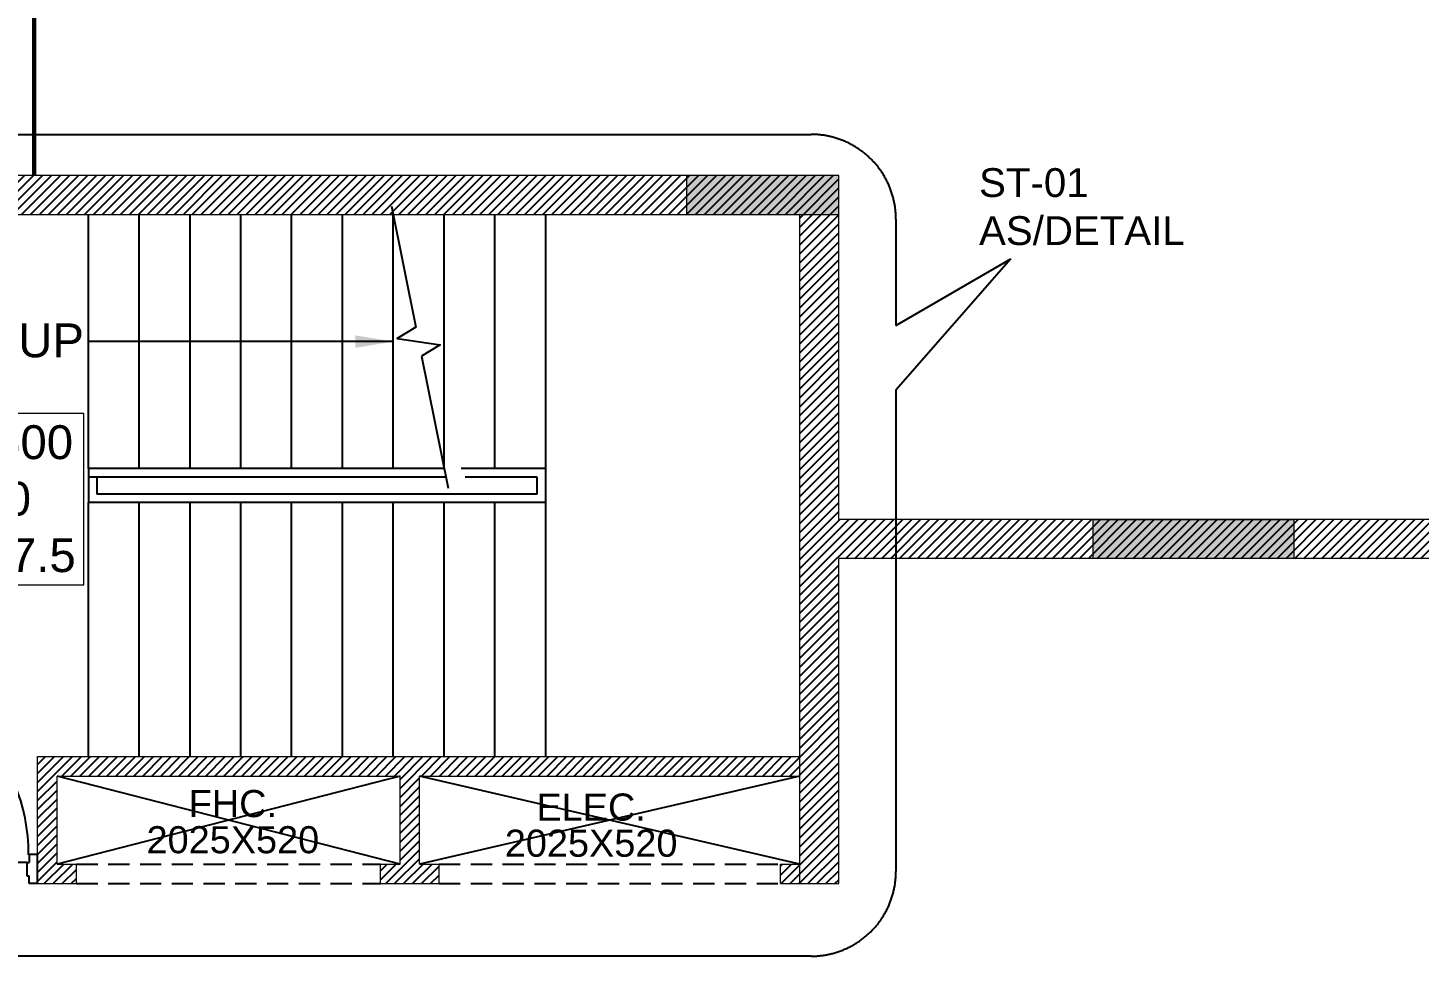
# Model space of a CAD drawing. Header units: millimetres. Extents: x 1123469 to 1752051, y -126924 to 196924.
# Drawn here: x 1269459 to 1277671, y 148060 to 153541 of the extents above; entities that cross this region are included whole.
import ezdxf

# ---------------------------------------------------------------- set-up
doc = ezdxf.new("R2010")
doc.units = ezdxf.units.MM
doc.header["$LTSCALE"] = 500
doc.header["$MEASUREMENT"] = 0
doc.linetypes.add('HIDDEN', pattern=[0.375, 0.25, -0.125])
doc.layers.get('Defpoints').update_dxf_attribs({"lineweight": 0})
for name, color, linetype, true_color in [('A-TAG', 7, 'Continuous', 0xef00ef), ('RAILING', 7, 'Continuous', 0xadadad), ('STAIR', 7, 'Continuous', 0x3f4f7f)]:
    doc.layers.add(name, color=color, linetype=linetype, true_color=true_color)
for name, color, linetype in [('AHC-A-FURNITURE', 2, 'Continuous'), ('COLUMN', 1, 'Continuous'), ('CUTOUT', 8, 'HIDDEN'), ('DOOR', 8, 'Continuous'), ('Drop', 143, 'Continuous'), ('TEXT -RM MM', 181, 'Continuous'), ('TEXT-RM NAME', 6, 'Continuous')]:
    doc.layers.add(name, color=color, linetype=linetype)
doc.layers.add('TEXT-COMMON AREA', color=7, linetype='Continuous', lineweight=20)
doc.layers.add('Wall', color=2, linetype='Continuous', lineweight=15)
doc.styles.add('ARIAL', font='arial.ttf')
doc.styles.add('simplex', font='simplex.shx')
doc.styles.get("Standard").update_dxf_attribs({"font": 'arial.ttf'})
doc.dimstyles.get("Standard").update_dxf_attribs({"dimscale": 75, "dimtxt": 2, "dimasz": 1.5, "dimexe": 1, "dimexo": 0.5, "dimgap": 0.5, "dimtad": 0, "dimdec": 0, "dimrnd": 5, "dimzin": 0, "dimdsep": 46, "dimtxsty": 'Standard', "dimblk": 'ARCHTICK', "dimcen": 1, "dimdle": 1, "dimclrd": 256, "dimclre": 256, "dimclrt": 256, "dimadec": 0, "dimazin": 0, "dimtfac": 1, "dimtdec": 0, "dimtofl": 0, "dimtmove": 2, "dimatfit": 3, "dimfxl": 1, "dimtolj": 1, "dimtzin": 0, "dimlwd": -1, "dimlwe": -1, "dimarcsym": 0})
pattern_1 = [(45, (1045444.4, 514263.1), (-26.5165043, 26.5165043), [])]

# ---------------------------------------------------------------- blocks, each defined once
blk = doc.blocks.new('A$C26E901EB')
at = {"layer": 'Drop'}
h = blk.add_hatch(dxfattribs=at)
h.set_pattern_fill('ANSI31', color=256, scale=8, angle=720, style=0)
h.set_pattern_definition([(315, (5609.332, 22815.355), (17.960512, 17.960512), [])])
h.paths.add_polyline_path([(84.3, 208.6), (84.3, 258.9), (132.9, 258.9), (132.9, 144.1), (63.4, 143.9), (0, 143.9), (0, 208.6)])
h.paths.add_polyline_path([(63.4, 143.9), (63.4, 0), (0, 0), (0, 143.9)])
h.paths.add_polyline_path([(132.9, 293), (132.9, 258.9), (84.3, 258.9), (84.3, 293)])
at = {"layer": 'Drop', "const_width": 10, "elevation": -0.5}
blk.add_lwpolyline([(132.9, 297.7), (132.9, 144.1), (63.4, 144.1), (63.4, 0)], dxfattribs=at)
blk = doc.blocks.new('DOOR 1050')
at = {"layer": 'DOOR', "ltscale": 100}
for p, q in [((0, 1022), (-154.3, 1022)), ((-154.3, 1022), (-154.3, 977.8)), ((-154.3, 977.8), (-113.1, 977.8)), ((-113.1, 965.4), (-113.1, 977.8)), ((-113.1, 965.4), (-41.1, 965.4)), ((-113.1, 965.4), (-113.1, -1.4)), ((-41.1, 965.4), (-41.1, 977.8)), ((0, 977.8), (-41.1, 977.8)), ((0, 1022), (0, 977.8)), ((-154.3, -58), (-154.3, -13.8)), ((-154.3, -13.8), (-113.1, -13.8)), ((0, -58), (-154.3, -58)), ((-113.1, -1.4), (-41.1, -1.4)), ((-113.1, -1.4), (-113.1, -13.8)), ((-41.1, -1.4), (-41.1, -13.8)), ((0, -13.8), (-41.1, -13.8)), ((0, -58), (0, -13.8))]:
    blk.add_line(p, q, dxfattribs=at)
blk.add_lwpolyline([(-153.9, -11.3), (-1139.7, -11.3), (-1139.7, 29.9), (-153.9, 29.9)], close=True, dxfattribs=at)
at = {"layer": 'DOOR', "linetype": 'Continuous'}
blk.add_arc((-153.9, -11.3), 985.8, 90, 177.60806, dxfattribs=at)
at = {"layer": 'TEXT -RM MM', "linetype": 'Continuous', "xscale": -0.9000000000003879, "yscale": 0.9000000000003879, "zscale": 0.9000000000003879, "rotation": 90}
blk.add_blockref('A$C26E901EB', (16.6, 574.6, 0.4), dxfattribs=at)
at = {"layer": 'Defpoints', "ltscale": 100, "style": 'simplex', "width": 0.8}
blk.add_attdef('D1050', (-414.4, 165), '', height=102.9, rotation=180, dxfattribs=at)
blk = doc.blocks.new('_ArchTick')
at = {"color": 0, "linetype": 'ByBlock', "const_width": 0.15}
blk.add_lwpolyline([(-0.5, -0.5), (0.5, 0.5)], dxfattribs=at)

msp = doc.modelspace()

# ---------------------------------------------------------------- hatches: boundary and pattern name
at = {"layer": 'AHC-A-FURNITURE', "ltscale": 50, "true_color": 0xff0000}
h = msp.add_hatch(dxfattribs=at)
h.set_pattern_fill('ANSI31', color=1, scale=300)
h.set_pattern_definition(pattern_1)
h.paths.add_polyline_path([(1309566.4, 152438.5), (1315266.4, 152438.5), (1315266.4, 151748.6), (1315496.4, 151748.6), (1315496.4, 152638.5), (1309336.4, 152638.5), (1309336.4, 150638.6), (1274246.4, 150638.6), (1274246.4, 152668.5), (1268086.4, 152668.5), (1268086.4, 151748.6), (1268316.4, 151748.6), (1268316.4, 152438.5), (1274015.9, 152438.5), (1274015.9, 148488.6), (1274246.4, 148488.6), (1274246.4, 150408.6), (1309336.4, 150408.6), (1309336.4, 148488.6), (1309566.4, 148488.6)])
at = {"layer": 'AHC-A-FURNITURE', "ltscale": 50, "true_color": 0x0000ff}
h = msp.add_hatch(dxfattribs=at)
h.set_pattern_fill('ANSI31', color=5, scale=300)
h.set_pattern_definition(pattern_1)
h.paths.add_polyline_path([(1274015.9, 149238.6), (1269516.4, 149238.6), (1269516.4, 148488.6), (1269746.4, 148488.6), (1269746.4, 148603.6), (1269631.4, 148603.6), (1269631.4, 149123.6), (1271656.4, 149123.6), (1271656.4, 148604), (1271657.6, 148603.6), (1271541.4, 148603.6), (1271541.4, 148488.6), (1271886.4, 148488.6), (1271886.4, 148603.6), (1271771.4, 148603.6), (1271771.4, 149123.6), (1274015.9, 149123.6)])
h = msp.add_hatch(dxfattribs=at)
h.set_pattern_fill('ANSI31', color=5, scale=300)
h.set_pattern_definition(pattern_1)
h.paths.add_polyline_path([(1274015.9, 148603.6), (1273900.9, 148603.6), (1273900.9, 148488.6), (1274015.9, 148488.6)])
at = {"layer": 'COLUMN', "lineweight": 20, "true_color": 0x969696}
for points in [[(1274246.4, 152438.5), (1274246.4, 152668.5), (1273346.4, 152668.5), (1273346.4, 152438.5)], [(1276930.7, 150638.6), (1276930.7, 150408.6), (1275746.4, 150408.6), (1275746.4, 150638.6)]]:
    msp.add_hatch(color=252, dxfattribs=at).paths.add_polyline_path(points)

# ---------------------------------------------------------------- linework, layer by layer
at = {"color": 6, "linetype": 'Continuous', "const_width": 25}
msp.add_lwpolyline([(1269496.4, 152668.5), (1269496.4, 154078.5), (1265736.4, 154078.5), (1265736.4, 155528.5), (1266236.4, 155528.5), (1266236.4, 157328.5), (1264651.4, 157328.5), (1264651.4, 163078.5), (1272011.4, 163078.5), (1272011.4, 161578.5), (1275946.4, 161578.6), (1275946.4, 160763.6), (1277671.4, 160763.6), (1277671.4, 159238.6), (1282351.4, 159238.6), (1282351.4, 159358.6), (1288641.4, 159358.6), (1288641.4, 159288.6), (1294941.4, 159288.6), (1294941.4, 159358.6), (1301231.4, 159358.6), (1301231.4, 159238.6), (1305911.4, 159238.6)], dxfattribs=at)
at = {"layer": 'A-TAG', "linetype": 'HIDDEN', "ltscale": 100}
msp.add_lwpolyline([(1272141.1, 152911.8), (1274083, 152911.8, -0.414214), (1274583, 152411.8), (1274583, 151783.9), (1275260.8, 152177.5), (1274583, 151402.1), (1274583, 148560.4, -0.414214), (1274083, 148060.4), (1268184.7, 148060.4, -0.414214), (1267684.7, 148560.4), (1267684.7, 152411.8, -0.414214), (1268184.7, 152911.8), (1272141.1, 152911.8)], format="xyb", dxfattribs=at)
at = {"layer": 'COLUMN', "lineweight": 20}
for points in [[(1274246.4, 152438.5), (1274246.4, 152668.5), (1273346.4, 152668.5), (1273346.4, 152438.5)], [(1276930.7, 150638.6), (1276930.7, 150408.6), (1275746.4, 150408.6), (1275746.4, 150638.6)]]:
    msp.add_lwpolyline(points, close=True, dxfattribs=at)
at = {"layer": 'CUTOUT', "ltscale": 100}
for p, q in [((1271656.4, 149123.6), (1269631.4, 148603.6)), ((1271657.6, 148603.6), (1269631.4, 149123.6)), ((1274015.9, 149123.6), (1271771.4, 148603.6)), ((1274015.9, 148603.6), (1271771.4, 149123.6))]:
    msp.add_line(p, q, dxfattribs=at)
at = {"layer": 'CUTOUT'}
for p, q in [((1269746.4, 148603.6), (1271541.4, 148603.6)), ((1271886.4, 148603.6), (1273900.9, 148603.6)), ((1269746.4, 148488.6), (1271541.4, 148488.6)), ((1271886.4, 148488.6), (1273900.9, 148488.6))]:
    msp.add_line(p, q, dxfattribs=at)
at = {"layer": 'RAILING'}
for p, q in [((1271916.4, 150938.5), (1269816.4, 150938.5)), ((1269816.4, 150938.5), (1269816.4, 150888.5)), ((1271926.4, 150888.5), (1269816.4, 150888.5))]:
    msp.add_line(p, q, dxfattribs=at)
at = {"layer": 'STAIR'}
for p, q in [((1269816.4, 150938.5), (1269816.4, 152438.5)), ((1270116.4, 150938.5), (1270116.4, 152438.5)), ((1270416.4, 150938.5), (1270416.4, 152438.5)), ((1270716.4, 150938.5), (1270716.4, 152438.5)), ((1271016.4, 150938.5), (1271016.4, 152438.5)), ((1271316.4, 150938.5), (1271316.4, 152438.5)), ((1271616.4, 150938.5), (1271616.4, 152438.5))]:
    msp.add_line(p, q, dxfattribs=at)
at = {"layer": 'STAIR', "color": 252, "linetype": 'HIDDEN', "ltscale": 100}
for p, q in [((1271916.4, 150938.5), (1271916.4, 152438.5)), ((1272216.4, 150938.5), (1272216.4, 152438.5)), ((1272516.4, 150938.5), (1272516.4, 152438.5)), ((1269816.4, 150888.5), (1269816.4, 150738.6)), ((1269866.4, 150888.5), (1269866.4, 150788.6)), ((1272516.4, 150938.5), (1272016.3, 150938.5)), ((1272466.4, 150888.5), (1272039.7, 150888.5)), ((1272466.4, 150788.6), (1272466.4, 150888.5)), ((1272516.4, 150738.6), (1272516.4, 150938.5)), ((1272466.4, 150788.6), (1269866.4, 150788.6)), ((1272516.4, 150738.6), (1269816.4, 150738.6)), ((1269816.4, 149238.6), (1269816.4, 150738.6)), ((1270116.4, 149238.6), (1270116.4, 150738.6)), ((1270416.4, 149238.6), (1270416.4, 150738.6)), ((1270716.4, 149238.6), (1270716.4, 150738.6)), ((1271016.4, 149238.6), (1271016.4, 150738.6)), ((1271316.4, 149238.6), (1271316.4, 150738.6)), ((1271616.4, 149238.6), (1271616.4, 150738.6)), ((1271916.4, 149238.6), (1271916.4, 150738.6)), ((1272216.4, 149238.6), (1272216.4, 150738.6)), ((1272516.4, 149238.6), (1272516.4, 150738.6))]:
    msp.add_line(p, q, dxfattribs=at)
at = {"layer": 'TEXT-COMMON AREA'}
msp.add_lwpolyline([(1269789, 151264), (1268644.2, 151264), (1268644.2, 150251.7), (1269789, 150251.7)], close=True, dxfattribs=at)
at = {"layer": 'TEXT-RM NAME'}
for p, q in [((1271606.4, 152488.5), (1271749.2, 151774.3)), ((1271783.5, 151602.7), (1271939.4, 150823.5))]:
    msp.add_line(p, q, dxfattribs=at)
msp.add_lwpolyline([(1271749.2, 151774.3), (1271639.9, 151707.8), (1271892.8, 151669.2), (1271783.5, 151602.7)], dxfattribs=at)
at = {"layer": 'Wall'}
for p, q in [((1274246.4, 152668.5), (1268086.4, 152668.5)), ((1274246.4, 150638.6), (1274246.4, 152668.5)), ((1268316.4, 152438.5), (1274015.9, 152438.5)), ((1274015.9, 148488.6), (1274015.9, 152438.5)), ((1309336.4, 150638.6), (1274246.4, 150638.6)), ((1274246.4, 148488.6), (1274246.4, 150408.6)), ((1309336.4, 150408.6), (1274246.4, 150408.6)), ((1269516.4, 149238.6), (1274015.9, 149238.6)), ((1269516.4, 148488.6), (1269516.4, 149238.6)), ((1269631.4, 149123.6), (1271656.4, 149123.6)), ((1269631.4, 148603.6), (1269631.4, 149123.6)), ((1271656.4, 148603.6), (1271656.4, 149123.6)), ((1271771.4, 149123.6), (1274015.9, 149123.6)), ((1271771.4, 148603.6), (1271771.4, 149123.6)), ((1269631.4, 148603.6), (1269746.4, 148603.6)), ((1269746.4, 148488.6), (1269746.4, 148603.6)), ((1271541.4, 148488.6), (1271541.4, 148603.6)), ((1271541.4, 148603.6), (1271657.6, 148603.6)), ((1271771.4, 148603.6), (1271886.4, 148603.6)), ((1271886.4, 148488.6), (1271886.4, 148603.6)), ((1273900.9, 148488.6), (1273900.9, 148603.6)), ((1273900.9, 148603.6), (1274015.9, 148603.6)), ((1269516.4, 148488.6), (1269746.4, 148488.6)), ((1271541.4, 148488.6), (1271886.4, 148488.6)), ((1273900.9, 148488.6), (1274246.4, 148488.6))]:
    msp.add_line(p, q, dxfattribs=at)

# ---------------------------------------------------------------- block references
at = {"layer": 'DOOR', "extrusion": (0, 0, -1), "xscale": -1.111111111110629, "yscale": 1.111111111110629, "zscale": -1.111111111110629, "rotation": 90}
msp.add_blockref('DOOR 1050', (-1268380.8, 148488.6), dxfattribs=at)

# ---------------------------------------------------------------- texts
at = {"layer": 'TEXT-COMMON AREA', "insert": (1268678.1, 151194.8), "char_height": 200, "width": 693.176, "attachment_point": 1}
msp.add_mtext('W=1500\\PT=300\\PR=147.5', dxfattribs=at)
at = {"layer": 'TEXT-RM NAME', "style": 'ARIAL'}
msp.add_text('UP', height=200, rotation=360, dxfattribs=at).set_placement((1269402.3, 151595.9, 0))
at = {"layer": 'TEXT-RM NAME'}
for s, insert, char_height, width, attachment_point in [('ST-01 \\PAS/DETAIL', (1275073.6, 152712.3), 170, 5857.821, 1), ('\\pxsm0.8,qc;FHC.\\P2025X520', (1269274.9, 148665.6), 160, 2788.93, 7), ('\\pxsm0.8,qc;ELEC.\\P2025X520', (1271389.4, 148645.1), 160, 2788.93, 7)]:
    msp.add_mtext(s, dxfattribs=dict(at, insert=insert, char_height=char_height, width=width, attachment_point=attachment_point))

# ---------------------------------------------------------------- leaders
msp.add_leader([(1271616.4, 151688.5), (1269816.4, 151688.5)], dimstyle='Standard', override={"dimasz": 3, "dimfxl": 75, "dimarcsym": 1}, dxfattribs=at)

doc.saveas('drawing.dxf')
